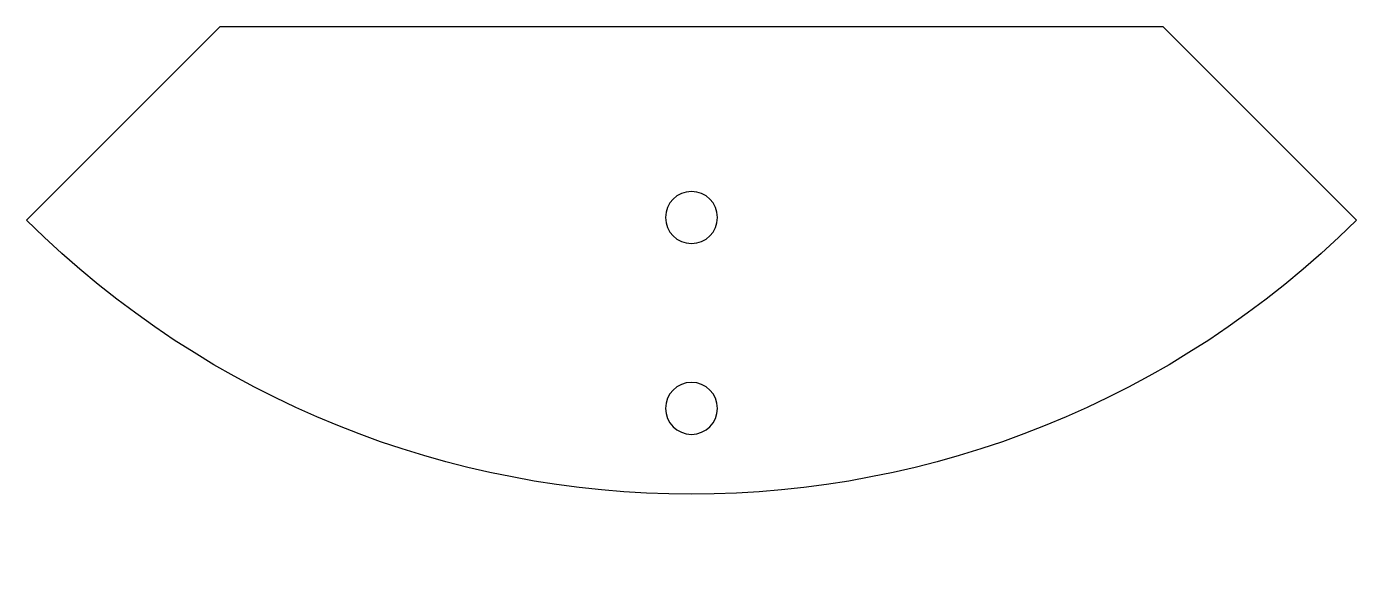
# Model space of a CAD drawing. Extents: x -42.2 to 42.2, y -65.8 to -30.3.
import ezdxf

# ---------------------------------------------------------------- set-up
doc = ezdxf.new("R2010")
doc.units = 0
doc.layers.add('VISIBLE', color=7, linetype='CONTINUOUS')

msp = doc.modelspace()

# ---------------------------------------------------------------- linework, layer by layer
at = {"layer": 'VISIBLE'}
for p, q in [((-29.946, -30.3), (-42.249, -42.603)), ((-29.946, -30.3), (29.946, -30.3)), ((42.249, -42.603), (29.946, -30.3))]:
    msp.add_line(p, q, dxfattribs=at)
at = {"layer": 'VISIBLE', "extrusion": (0, 0, -1)}
for centre in [(0, -42.426), (0, -54.553)]:
    msp.add_circle(centre, 1.65, dxfattribs=at)
msp.add_arc((0, 0), 60, 225.23873, 314.76127, dxfattribs=at)

doc.saveas('drawing.dxf')
